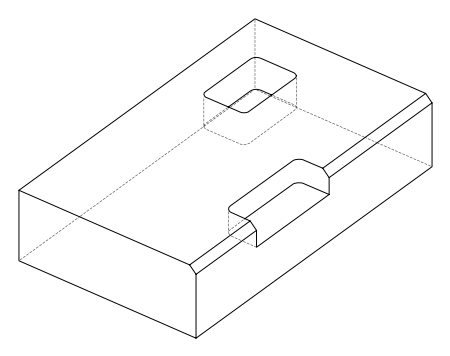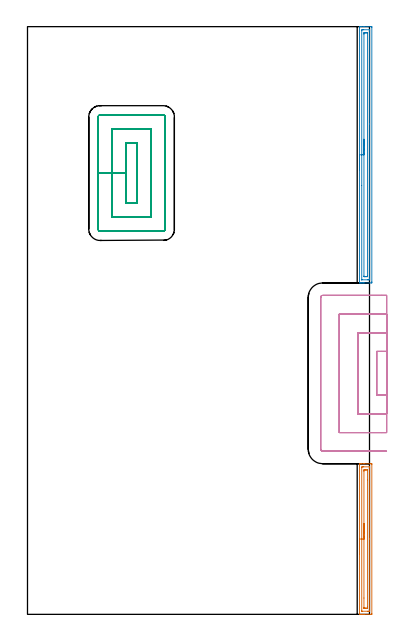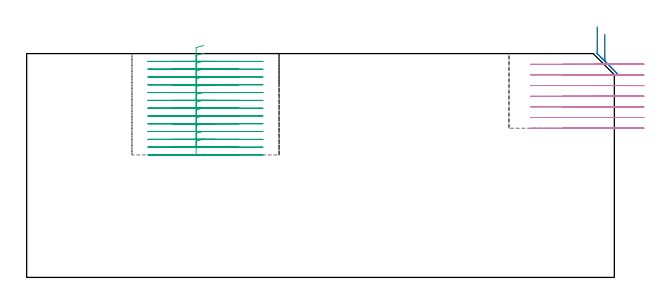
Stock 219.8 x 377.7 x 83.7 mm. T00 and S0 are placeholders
(PLAN: 4 operations, 2 tool changes, 33.2 min)
(1 AREA_MILL | FG_CHAMFER_SURFACE | UGT0205_001 | 2.54 min | 3174 mm3)
(2 AREA_MILL_1 | FG_CHAMFER_SURFACE_1 | UGT0205_001 | 4.17 min | 5293 mm3)
(3 MILL_RECTANGULAR_POCKET | POCKET_RECTANGULAR_STRAIGHT | NXT0201_011 | Follow Part, ap 3, ae 75% | 14.4 min | 178861 mm3)
(4 MILL_SLOT | SLOT_PARTIAL_RECTANGULAR | UGT0201_008 | Follow Part, ap 4, ae 75% | 12.08 min | 126414 mm3)
(TOOL UGT0205_001 | Chamfer Mill 20 x 3 x 45 deg. | D20 FL50 Z2)
(TOOL NXT0201_011 | ENDMILL 12mm [2P460-1200-NA 1630] | D12 FL38 Z6)
(TOOL UGT0201_008 | End Mill 16 mm | D16 FL32 Z4)
(OP 1 AREA_MILL)
G17 G21 G94 G90
T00 M6
G54
G17 G0 G90 X213.4 Y38.4 S1061 M3
G43 Z93.7 H0
G94 G1 Y38.438 Z92.828 F250.
Y38.552 Z91.964
Y38.741 Z91.112
Y39.003 Z90.28
Y39.337 Z89.474
Y39.74 Z88.7
Y40.208 Z87.964
Y40.74 Z87.272
Y41.329 Z86.629
Y41.972 Z86.04
Y42.664 Z85.508
Y43.4 Z85.04
Y44.174 Z84.637
Y44.98 Z84.303
Y45.812 Z84.041
Y46.663 Z83.852
Y47.528 Z83.738
Y48.4 Z83.7
Y96.631
X213.406 Y96.79 Z83.693
X213.725 Y96.8 Z83.374
X214.045 Z83.055
X214.71 Z82.385
X215.923 Z81.174
X216.47 Z80.624
X220.596 Z76.501
X220.87 Y96.797 Z76.227
X221.292 Y96.79 Z75.806
X221.296 Y96.617 Z75.802
X221.299 Y96.184 Z75.801
Y0.615
X221.296 Y0.183 Z75.802
X221.292 Y0.01 Z75.806
X220.87 Y0. Z76.227
X216.47 Z80.624
X215.923 Z81.174
X215.59 Z81.506
X215.043 Z82.053
X214.71 Z82.385
X213.725 Z83.375
X213.406 Y0.01 Z83.693
X213.4 Y0.169 Z83.7
Y48.4
X214.814 Z82.286
X214.815 Y94.292 Z82.285
X214.816 Y94.398 Z82.284
X214.821 Y94.782 Z82.279
X215.199 Y94.795 Z81.901
X215.59 Y94.798 Z81.51
X216.074 Y94.8 Z81.026
X219.798 Y94.799 Z77.302
X219.829 Y94.797 Z77.271
X219.861 Y94.793 Z77.239
X219.879 Y94.788 Z77.221
X219.88 Y94.763 Z77.22
X219.885 Y94.505 Z77.215
X219.886 Y48.506 Z77.214
X219.885 Y2.508 Z77.215
X219.884 Y2.402 Z77.216
X219.879 Y2.018 Z77.221
X219.501 Y2.005 Z77.599
X219.11 Y2.002 Z77.99
X218.626 Y2. Z78.474
X214.902 Y2.001 Z82.198
X214.871 Y2.003 Z82.229
X214.839 Y2.007 Z82.261
X214.821 Y2.012 Z82.279
X214.82 Y2.037 Z82.28
X214.815 Y2.295 Z82.285
X214.814 Y48.4 Z82.286
X216.228 Z80.872
X216.229 Y91.964 Z80.871
X216.231 Y92.612 Z80.869
X216.233 Y92.734 Z80.867
X216.235 Y92.786 Z80.865
X216.291 Y92.794 Z80.809
X216.47 Y92.797 Z80.63
X217.165 Y92.8 Z79.935
X217.35 Z79.75
X218.045 Z79.055
X218.23 Y92.797 Z78.87
X218.415 Y92.792 Z78.685
X218.462 Y92.79 Z78.638
X218.465 Y92.758 Z78.635
X218.469 Y92.693 Z78.631
X218.471 Y92.612 Z78.629
X218.472 Y86.304 Z78.628
X218.471 Y4.836 Z78.629
X218.469 Y4.188 Z78.631
X218.467 Y4.066 Z78.633
X218.465 Y4.014 Z78.635
X218.409 Y4.006 Z78.691
X218.23 Y4.003 Z78.87
X217.535 Y4. Z79.565
X217.35 Z79.75
X216.655 Z80.445
X216.47 Y4.003 Z80.63
X216.285 Y4.008 Z80.815
X216.238 Y4.01 Z80.862
X216.235 Y4.042 Z80.865
X216.231 Y4.107 Z80.869
X216.229 Y4.188 Z80.871
X216.228 Y10.496 Z80.872
Y48.4
Y49.272 Z80.91
Y50.136 Z81.023
Y50.988 Z81.212
Y51.82 Z81.475
Y52.626 Z81.808
Y53.4 Z82.211
Y54.136 Z82.68
Y54.828 Z83.211
Y55.471 Z83.8
Y56.06 Z84.444
Y56.592 Z85.136
Y57.06 Z85.872
Y57.463 Z86.645
Y57.797 Z87.451
Y58.059 Z88.283
Y58.248 Z89.135
Y58.362 Z90.
Y58.4 Z90.872
G0 Z93.7
M5
M2
(OP 2 AREA_MILL_1)
G17 G21 G94 G90
T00 M6
G54
G17 G0 G90 X213.4 Y285.35 S1061 M3
G43 Z93.7 H0
G94 G1 Y285.388 Z92.828 F250.
Y285.502 Z91.963
Y285.691 Z91.112
Y285.953 Z90.28
Y286.287 Z89.474
Y286.69 Z88.7
Y287.158 Z87.964
Y287.69 Z87.272
Y288.279 Z86.629
Y288.922 Z86.04
Y289.614 Z85.508
Y290.35 Z85.04
Y291.124 Z84.637
Y291.93 Z84.303
Y292.762 Z84.041
Y293.613 Z83.852
Y294.478 Z83.738
Y295.35 Z83.7
Y377.53
X213.396 Y377.699 Z83.694
X213.727 Y377.7 Z83.373
X214.04 Z83.06
X214.71 Z82.385
X215.925 Z81.171
X216.47 Z80.624
X220.597 Z76.5
X220.87 Y377.697 Z76.227
X221.292 Y377.69 Z75.806
X221.296 Y377.516 Z75.802
X221.299 Y377.083 Z75.801
Y213.617
X221.296 Y213.184 Z75.802
X221.292 Y213.01 Z75.806
X220.87 Y213. Z76.227
X216.47 Z80.624
X215.925 Z81.172
X215.59 Z81.506
X215.045 Z82.051
X214.71 Z82.385
X214.04 Z83.06
X213.728 Z83.372
X213.396 Y213.001 Z83.694
X213.4 Y213.17 Z83.7
Y295.35
X214.814 Z82.286
X214.815 Y375.19 Z82.285
X214.816 Y375.297 Z82.284
X214.821 Y375.681 Z82.279
X215.199 Y375.694 Z81.901
X215.59 Y375.698 Z81.51
X216.073 Y375.7 Z81.027
X219.798 Y375.699 Z77.302
X219.829 Y375.697 Z77.271
X219.861 Y375.692 Z77.239
X219.879 Y375.687 Z77.221
X219.88 Y375.663 Z77.22
X219.885 Y375.403 Z77.215
X219.886 Y315.219 Z77.214
X219.885 Y215.51 Z77.215
X219.884 Y215.403 Z77.216
X219.879 Y215.019 Z77.221
X219.502 Y215.006 Z77.598
X219.11 Y215.002 Z77.99
X218.627 Y215. Z78.473
X214.902 Y215.001 Z82.198
X214.871 Y215.003 Z82.229
X214.839 Y215.008 Z82.261
X214.821 Y215.013 Z82.279
X214.82 Y215.037 Z82.28
X214.815 Y215.297 Z82.285
X214.814 Y275.56 Z82.286
Y295.35
X216.228 Z80.872
X216.229 Y372.862 Z80.871
X216.231 Y373.51 Z80.869
X216.233 Y373.632 Z80.867
X216.235 Y373.685 Z80.865
X216.29 Y373.693 Z80.81
X216.47 Y373.696 Z80.63
X217.163 Y373.7 Z79.937
X217.35 Z79.75
X218.043 Z79.057
X218.23 Y373.697 Z78.87
X218.417 Y373.692 Z78.683
X218.464 Y373.69 Z78.636
X218.467 Y373.656 Z78.633
X218.47 Y373.592 Z78.63
X218.471 Y373.51 Z78.629
Y373.265
Y217.838
X218.469 Y217.19 Z78.631
X218.467 Y217.068 Z78.633
X218.465 Y217.015 Z78.635
X218.41 Y217.007 Z78.69
X218.23 Y217.004 Z78.87
X217.537 Y217. Z79.563
X217.35 Z79.75
X216.657 Z80.443
X216.47 Y217.003 Z80.63
X216.284 Y217.008 Z80.816
X216.236 Y217.01 Z80.864
X216.234 Y217.044 Z80.866
X216.231 Y217.108 Z80.869
X216.229 Y217.19 Z80.871
Y217.435
X216.228 Y295.35 Z80.872
Y296.222 Z80.91
Y297.086 Z81.023
Y297.938 Z81.212
Y298.77 Z81.475
Y299.576 Z81.808
Y300.35 Z82.211
Y301.086 Z82.68
Y301.778 Z83.211
Y302.421 Z83.8
Y303.01 Z84.444
Y303.541 Z85.136
Y304.01 Z85.872
Y304.413 Z86.645
Y304.747 Z87.451
Y305.009 Z88.283
Y305.198 Z89.135
Y305.312 Z90.
Y305.35 Z90.872
G0 Z93.7
M5
M2
(OP 3 MILL_RECTANGULAR_POCKET)
G17 G21 G94 G90
T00 M6
G54
G17 G0 G90 X66.176 Y302.9 S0 M3
G43 Z93.7 H1
Z86.7
G94 G1 X63.4 Z85.956 F250.
Y283.6 Z80.785
Y264.3 F500.
X70.4
Y302.9
X63.4
Y283.6
X54.4
Y255.3
X79.4
Y311.9
X54.4
Y283.6
X45.4
Y247.5
G3 X46.6 Y246.3 R1.2
G1 X87.2
G3 X88.4 Y247.5 R1.2
G1 Y319.7
G3 X87.2 Y320.9 R1.2
G1 X46.6
G3 X45.4 Y319.7 R1.2
G1 Y283.6
Y282.6
G0 X66.176 Y302.9 Z83.785
G1 X63.4 Z83.041 F250.
Y283.6 Z77.869
Y264.3 F500.
X70.4
Y302.9
X63.4
Y283.6
X54.4
Y255.3
X79.4
Y311.9
X54.4
Y283.6
X45.4
Y247.5
G3 X46.6 Y246.3 R1.2
G1 X87.2
G3 X88.4 Y247.5 R1.2
G1 Y319.7
G3 X87.2 Y320.9 R1.2
G1 X46.6
G3 X45.4 Y319.7 R1.2
G1 Y283.6
Y282.6
G0 X66.176 Y302.9 Z80.869
G1 X63.4 Z80.125 F250.
Y283.6 Z74.954
Y264.3 F500.
X70.4
Y302.9
X63.4
Y283.6
X54.4
Y255.3
X79.4
Y311.9
X54.4
Y283.6
X45.4
Y247.5
G3 X46.6 Y246.3 R1.2
G1 X87.2
G3 X88.4 Y247.5 R1.2
G1 Y319.7
G3 X87.2 Y320.9 R1.2
G1 X46.6
G3 X45.4 Y319.7 R1.2
G1 Y283.6
Y282.6
G0 X66.176 Y302.9 Z77.954
G1 X63.4 Z77.21 F250.
Y283.6 Z72.038
Y264.3 F500.
X70.4
Y302.9
X63.4
Y283.6
X54.4
Y255.3
X79.4
Y311.9
X54.4
Y283.6
X45.4
Y247.5
G3 X46.6 Y246.3 R1.2
G1 X87.2
G3 X88.4 Y247.5 R1.2
G1 Y319.7
G3 X87.2 Y320.9 R1.2
G1 X46.6
G3 X45.4 Y319.7 R1.2
G1 Y283.6
Y282.6
G0 X66.176 Y302.9 Z75.038
G1 X63.4 Z74.294 F250.
Y283.6 Z69.123
Y264.3 F500.
X70.4
Y302.9
X63.4
Y283.6
X54.4
Y255.3
X79.4
Y311.9
X54.4
Y283.6
X45.4
Y247.5
G3 X46.6 Y246.3 R1.2
G1 X87.2
G3 X88.4 Y247.5 R1.2
G1 Y319.7
G3 X87.2 Y320.9 R1.2
G1 X46.6
G3 X45.4 Y319.7 R1.2
G1 Y283.6
Y282.6
G0 X66.176 Y302.9 Z72.123
G1 X63.4 Z71.379 F250.
Y283.6 Z66.208
Y264.3 F500.
X70.4
Y302.9
X63.4
Y283.6
X54.4
Y255.3
X79.4
Y311.9
X54.4
Y283.6
X45.4
Y247.5
G3 X46.6 Y246.3 R1.2
G1 X87.2
G3 X88.4 Y247.5 R1.2
G1 Y319.7
G3 X87.2 Y320.9 R1.2
G1 X46.6
G3 X45.4 Y319.7 R1.2
G1 Y283.6
Y282.6
G0 X66.176 Y302.9 Z69.208
G1 X63.4 Z68.464 F250.
Y283.6 Z63.292
Y264.3 F500.
X70.4
Y302.9
X63.4
Y283.6
X54.4
Y255.3
X79.4
Y311.9
X54.4
Y283.6
X45.4
Y247.5
G3 X46.6 Y246.3 R1.2
G1 X87.2
G3 X88.4 Y247.5 R1.2
G1 Y319.7
G3 X87.2 Y320.9 R1.2
G1 X46.6
G3 X45.4 Y319.7 R1.2
G1 Y283.6
Y282.6
G0 X66.176 Y302.9 Z66.292
G1 X63.4 Z65.548 F250.
Y283.6 Z60.377
Y264.3 F500.
X70.4
Y302.9
X63.4
Y283.6
X54.4
Y255.3
X79.4
Y311.9
X54.4
Y283.6
X45.4
Y247.5
G3 X46.6 Y246.3 R1.2
G1 X87.2
G3 X88.4 Y247.5 R1.2
G1 Y319.7
G3 X87.2 Y320.9 R1.2
G1 X46.6
G3 X45.4 Y319.7 R1.2
G1 Y283.6
Y282.6
G0 X66.176 Y302.9 Z63.377
G1 X63.4 Z62.633 F250.
Y283.6 Z57.462
Y264.3 F500.
X70.4
Y302.9
X63.4
Y283.6
X54.4
Y255.3
X79.4
Y311.9
X54.4
Y283.6
X45.4
Y247.5
G3 X46.6 Y246.3 R1.2
G1 X87.2
G3 X88.4 Y247.5 R1.2
G1 Y319.7
G3 X87.2 Y320.9 R1.2
G1 X46.6
G3 X45.4 Y319.7 R1.2
G1 Y283.6
Y282.6
G0 X66.176 Y302.9 Z60.462
G1 X63.4 Z59.718 F250.
Y283.6 Z54.546
Y264.3 F500.
X70.4
Y302.9
X63.4
Y283.6
X54.4
Y255.3
X79.4
Y311.9
X54.4
Y283.6
X45.4
Y247.5
G3 X46.6 Y246.3 R1.2
G1 X87.2
G3 X88.4 Y247.5 R1.2
G1 Y319.7
G3 X87.2 Y320.9 R1.2
G1 X46.6
G3 X45.4 Y319.7 R1.2
G1 Y283.6
Y282.6
G0 X66.176 Y302.9 Z57.546
G1 X63.4 Z56.802 F250.
Y283.6 Z51.631
Y264.3 F500.
X70.4
Y302.9
X63.4
Y283.6
X54.4
Y255.3
X79.4
Y311.9
X54.4
Y283.6
X45.4
Y247.5
G3 X46.6 Y246.3 R1.2
G1 X87.2
G3 X88.4 Y247.5 R1.2
G1 Y319.7
G3 X87.2 Y320.9 R1.2
G1 X46.6
G3 X45.4 Y319.7 R1.2
G1 Y283.6
Y282.6
G0 X66.176 Y302.9 Z54.631
G1 X63.4 Z53.887 F250.
Y283.6 Z48.715
Y264.3 F500.
X70.4
Y302.9
X63.4
Y283.6
X54.4
Y255.3
X79.4
Y311.9
X54.4
Y283.6
X45.4
Y247.5
G3 X46.6 Y246.3 R1.2
G1 X87.2
G3 X88.4 Y247.5 R1.2
G1 Y319.7
G3 X87.2 Y320.9 R1.2
G1 X46.6
G3 X45.4 Y319.7 R1.2
G1 Y283.6
Y282.6
G0 X66.176 Y302.9 Z51.715
G1 X63.4 Z50.971 F250.
Y283.6 Z45.8
Y264.3 F500.
X70.4
Y302.9
X63.4
Y283.6
X54.4
Y255.3
X79.4
Y311.9
X54.4
Y283.6
X45.4
Y247.5
G3 X46.6 Y246.3 R1.2
G1 X87.2
G3 X88.4 Y247.5 R1.2
G1 Y319.7
G3 X87.2 Y320.9 R1.2
G1 X46.6
G3 X45.4 Y319.7 R1.2
G1 Y283.6
Y282.6
G0 Z93.7
M5
M2
(OP 4 MILL_SLOT)
G17 G21 G94 G90
T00 M6
G54
G17 G0 G90 X230.8 Y169. S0 M3
G43 Z93.7 H0
Z79.714
G94 G1 X227.8 F250.
X224.4 F500.
Y140.8
X227.8
X230.8 F250.
Y181.
X227.8
X212.4 F500.
Y128.8
X227.8
X230.8 F250.
Y193.
X227.8
X200.4 F500.
Y116.8
X227.8
X230.8 F250.
Y205.
X227.8
X189.8 F500.
G3 X188.4 Y203.6 R1.4
G1 Y106.2
G3 X189.8 Y104.8 R1.4
G1 X227.8
X230.8 F250.
G0 Y169. Z75.729
G1 X227.8
X224.4 F500.
Y140.8
X227.8
X230.8 F250.
Y181.
X227.8
X212.4 F500.
Y128.8
X227.8
X230.8 F250.
Y193.
X227.8
X200.4 F500.
Y116.8
X227.8
X230.8 F250.
Y205.
X227.8
X189.8 F500.
G3 X188.4 Y203.6 R1.4
G1 Y106.2
G3 X189.8 Y104.8 R1.4
G1 X227.8
X230.8 F250.
G0 Y169. Z71.743
G1 X227.8
X224.4 F500.
Y140.8
X227.8
X230.8 F250.
Y181.
X227.8
X212.4 F500.
Y128.8
X227.8
X230.8 F250.
Y193.
X227.8
X200.4 F500.
Y116.8
X227.8
X230.8 F250.
Y205.
X227.8
X189.8 F500.
G3 X188.4 Y203.6 R1.4
G1 Y106.2
G3 X189.8 Y104.8 R1.4
G1 X227.8
X230.8 F250.
G0 Y169. Z67.757
G1 X227.8
X224.4 F500.
Y140.8
X227.8
X230.8 F250.
Y181.
X227.8
X212.4 F500.
Y128.8
X227.8
X230.8 F250.
Y193.
X227.8
X200.4 F500.
Y116.8
X227.8
X230.8 F250.
Y205.
X227.8
X189.8 F500.
G3 X188.4 Y203.6 R1.4
G1 Y106.2
G3 X189.8 Y104.8 R1.4
G1 X227.8
X230.8 F250.
G0 Y169. Z63.771
G1 X227.8
X224.4 F500.
Y140.8
X227.8
X230.8 F250.
Y181.
X227.8
X212.4 F500.
Y128.8
X227.8
X230.8 F250.
Y193.
X227.8
X200.4 F500.
Y116.8
X227.8
X230.8 F250.
Y205.
X227.8
X189.8 F500.
G3 X188.4 Y203.6 R1.4
G1 Y106.2
G3 X189.8 Y104.8 R1.4
G1 X227.8
X230.8 F250.
G0 Y169. Z59.786
G1 X227.8
X224.4 F500.
Y140.8
X227.8
X230.8 F250.
Y181.
X227.8
X212.4 F500.
Y128.8
X227.8
X230.8 F250.
Y193.
X227.8
X200.4 F500.
Y116.8
X227.8
X230.8 F250.
Y205.
X227.8
X189.8 F500.
G3 X188.4 Y203.6 R1.4
G1 Y106.2
G3 X189.8 Y104.8 R1.4
G1 X227.8
X230.8 F250.
G0 Y169. Z55.8
G1 X227.8
X224.4 F500.
Y140.8
X227.8
X230.8 F250.
Y181.
X227.8
X212.4 F500.
Y128.8
X227.8
X230.8 F250.
Y193.
X227.8
X200.4 F500.
Y116.8
X227.8
X230.8 F250.
Y205.
X227.8
X189.8 F500.
G3 X188.4 Y203.6 R1.4
G1 Y106.2
G3 X189.8 Y104.8 R1.4
G1 X227.8
X230.8 F250.
G0 Z93.7
M5
M2
